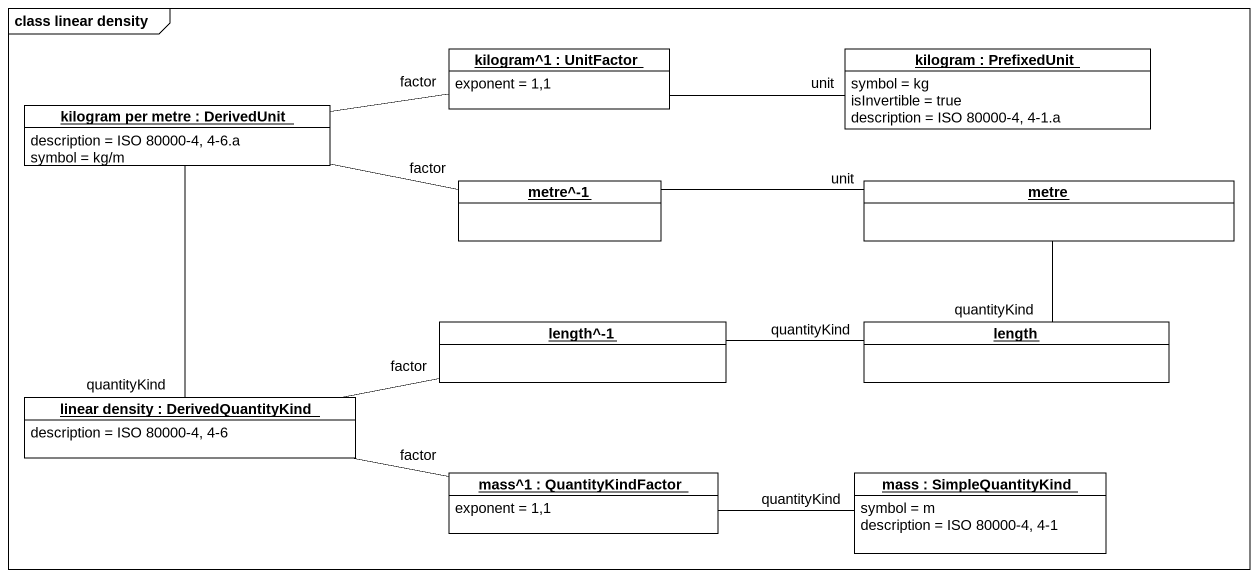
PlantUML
@startuml
mainframe class linear density
hide circle
hide empty members
object "kilogram^1 : UnitFactor" as kilogram_1 #FFFFFF {
  exponent = 1,1
}
object "kilogram : PrefixedUnit" as kilogram #FFFFFF {
  symbol = kg
  isInvertible = true
  description = ISO 80000-4, 4-1.a
}
object "kilogram per metre : DerivedUnit" as kilogram_per_metre #FFFFFF {
  description = ISO 80000-4, 4-6.a
  symbol = kg/m
}
object "metre^-1" as metre_1 #FFFFFF
object metre #FFFFFF
object "length^-1" as length_1 #FFFFFF
object length #FFFFFF
object "linear density : DerivedQuantityKind" as linear_density #FFFFFF {
  description = ISO 80000-4, 4-6
}
object "mass^1 : QuantityKindFactor" as mass_1 #FFFFFF {
  exponent = 1,1
}
object "mass : SimpleQuantityKind" as mass #FFFFFF {
  symbol = m
  description = ISO 80000-4, 4-1
}
kilogram_1 -left- kilogram_per_metre : factor
kilogram -left- kilogram_1 : unit
kilogram_per_metre -- linear_density : quantityKind
metre_1 -left- kilogram_per_metre : factor
metre -left- metre_1 : unit
metre -- length : quantityKind
length_1 -left- linear_density : factor
length -left- length_1 : quantityKind
mass_1 -left- linear_density : factor
mass -left- mass_1 : quantityKind
@enduml
